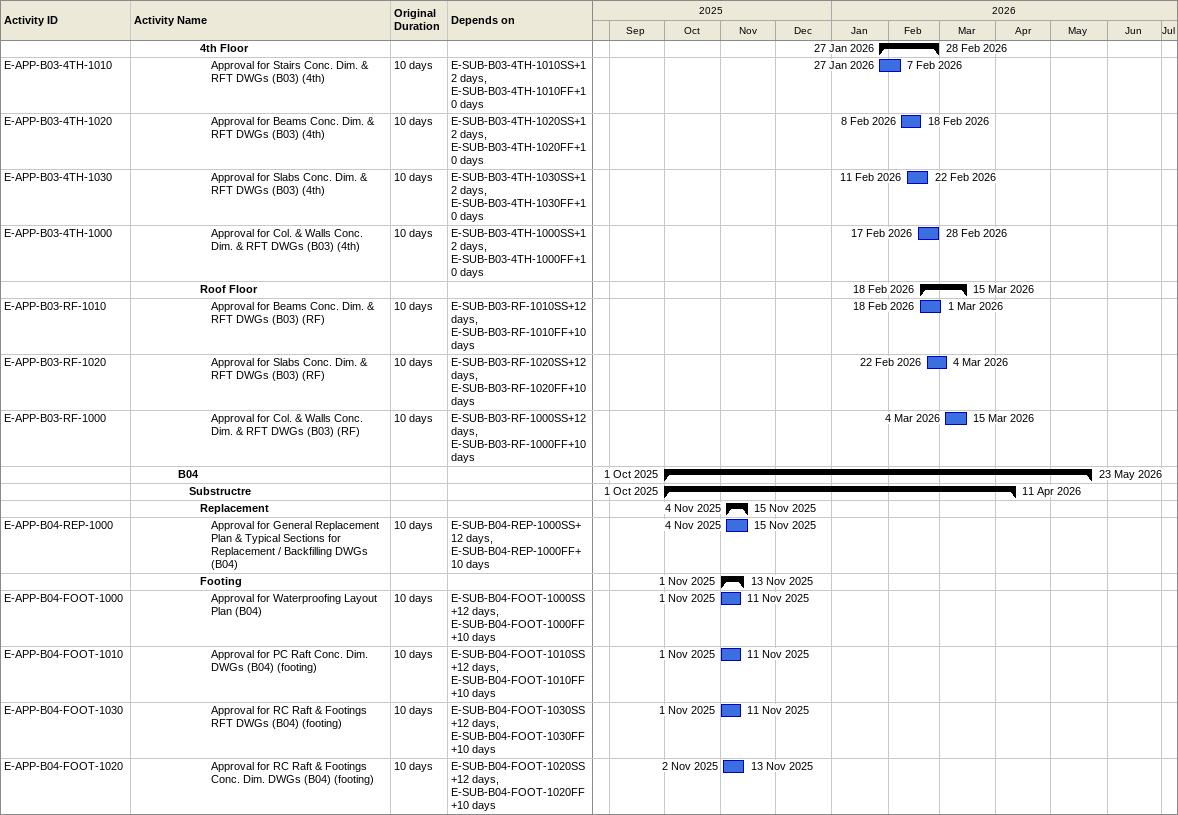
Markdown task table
| ID | Level | Task | Original duration | Start | Finish | Predecessors |
|---|---|---|---|---|---|---|
|  | 7 | **4th Floor** |  | 2026-01-27 | 2026-02-28 |  |
| E-APP-B03-4TH-1010 | 8 | Approval for Stairs Conc. Dim. & RFT DWGs (B03) (4th) | 10d | 2026-01-27 | 2026-02-07 | E-SUB-B03-4TH-1010SS+12d, E-SUB-B03-4TH-1010FF+10d |
| E-APP-B03-4TH-1020 | 8 | Approval for Beams Conc. Dim. & RFT DWGs (B03) (4th) | 10d | 2026-02-08 | 2026-02-18 | E-SUB-B03-4TH-1020SS+12d, E-SUB-B03-4TH-1020FF+10d |
| E-APP-B03-4TH-1030 | 8 | Approval for Slabs Conc. Dim. & RFT DWGs (B03) (4th) | 10d | 2026-02-11 | 2026-02-22 | E-SUB-B03-4TH-1030SS+12d, E-SUB-B03-4TH-1030FF+10d |
| E-APP-B03-4TH-1000 | 8 | Approval for Col. & Walls Conc. Dim. & RFT DWGs (B03) (4th) | 10d | 2026-02-17 | 2026-02-28 | E-SUB-B03-4TH-1000SS+12d, E-SUB-B03-4TH-1000FF+10d |
|  | 7 | **Roof Floor** |  | 2026-02-18 | 2026-03-15 |  |
| E-APP-B03-RF-1010 | 8 | Approval for Beams Conc. Dim. & RFT DWGs (B03) (RF) | 10d | 2026-02-18 | 2026-03-01 | E-SUB-B03-RF-1010SS+12d, E-SUB-B03-RF-1010FF+10d |
| E-APP-B03-RF-1020 | 8 | Approval for Slabs Conc. Dim. & RFT DWGs (B03) (RF) | 10d | 2026-02-22 | 2026-03-04 | E-SUB-B03-RF-1020SS+12d, E-SUB-B03-RF-1020FF+10d |
| E-APP-B03-RF-1000 | 8 | Approval for Col. & Walls Conc. Dim. & RFT DWGs (B03) (RF) | 10d | 2026-03-04 | 2026-03-15 | E-SUB-B03-RF-1000SS+12d, E-SUB-B03-RF-1000FF+10d |
|  | 5 | **B04** |  | 2025-10-01 | 2026-05-23 |  |
|  | 6 | **Substructre** |  | 2025-10-01 | 2026-04-11 |  |
|  | 7 | **Replacement** |  | 2025-11-04 | 2025-11-15 |  |
| E-APP-B04-REP-1000 | 8 | Approval for General Replacement Plan & Typical Sections for Replacement / Backfilling DWGs (B04) | 10d | 2025-11-04 | 2025-11-15 | E-SUB-B04-REP-1000SS+12d, E-SUB-B04-REP-1000FF+10d |
|  | 7 | **Footing** |  | 2025-11-01 | 2025-11-13 |  |
| E-APP-B04-FOOT-1000 | 8 | Approval for Waterproofing Layout Plan (B04) | 10d | 2025-11-01 | 2025-11-11 | E-SUB-B04-FOOT-1000SS+12d, E-SUB-B04-FOOT-1000FF+10d |
| E-APP-B04-FOOT-1010 | 8 | Approval for PC Raft Conc. Dim. DWGs (B04) (footing) | 10d | 2025-11-01 | 2025-11-11 | E-SUB-B04-FOOT-1010SS+12d, E-SUB-B04-FOOT-1010FF+10d |
| E-APP-B04-FOOT-1030 | 8 | Approval for RC Raft & Footings RFT DWGs (B04) (footing) | 10d | 2025-11-01 | 2025-11-11 | E-SUB-B04-FOOT-1030SS+12d, E-SUB-B04-FOOT-1030FF+10d |
| E-APP-B04-FOOT-1020 | 8 | Approval for RC Raft & Footings Conc. Dim. DWGs (B04) (footing) | 10d | 2025-11-02 | 2025-11-13 | E-SUB-B04-FOOT-1020SS+12d, E-SUB-B04-FOOT-1020FF+10d |
